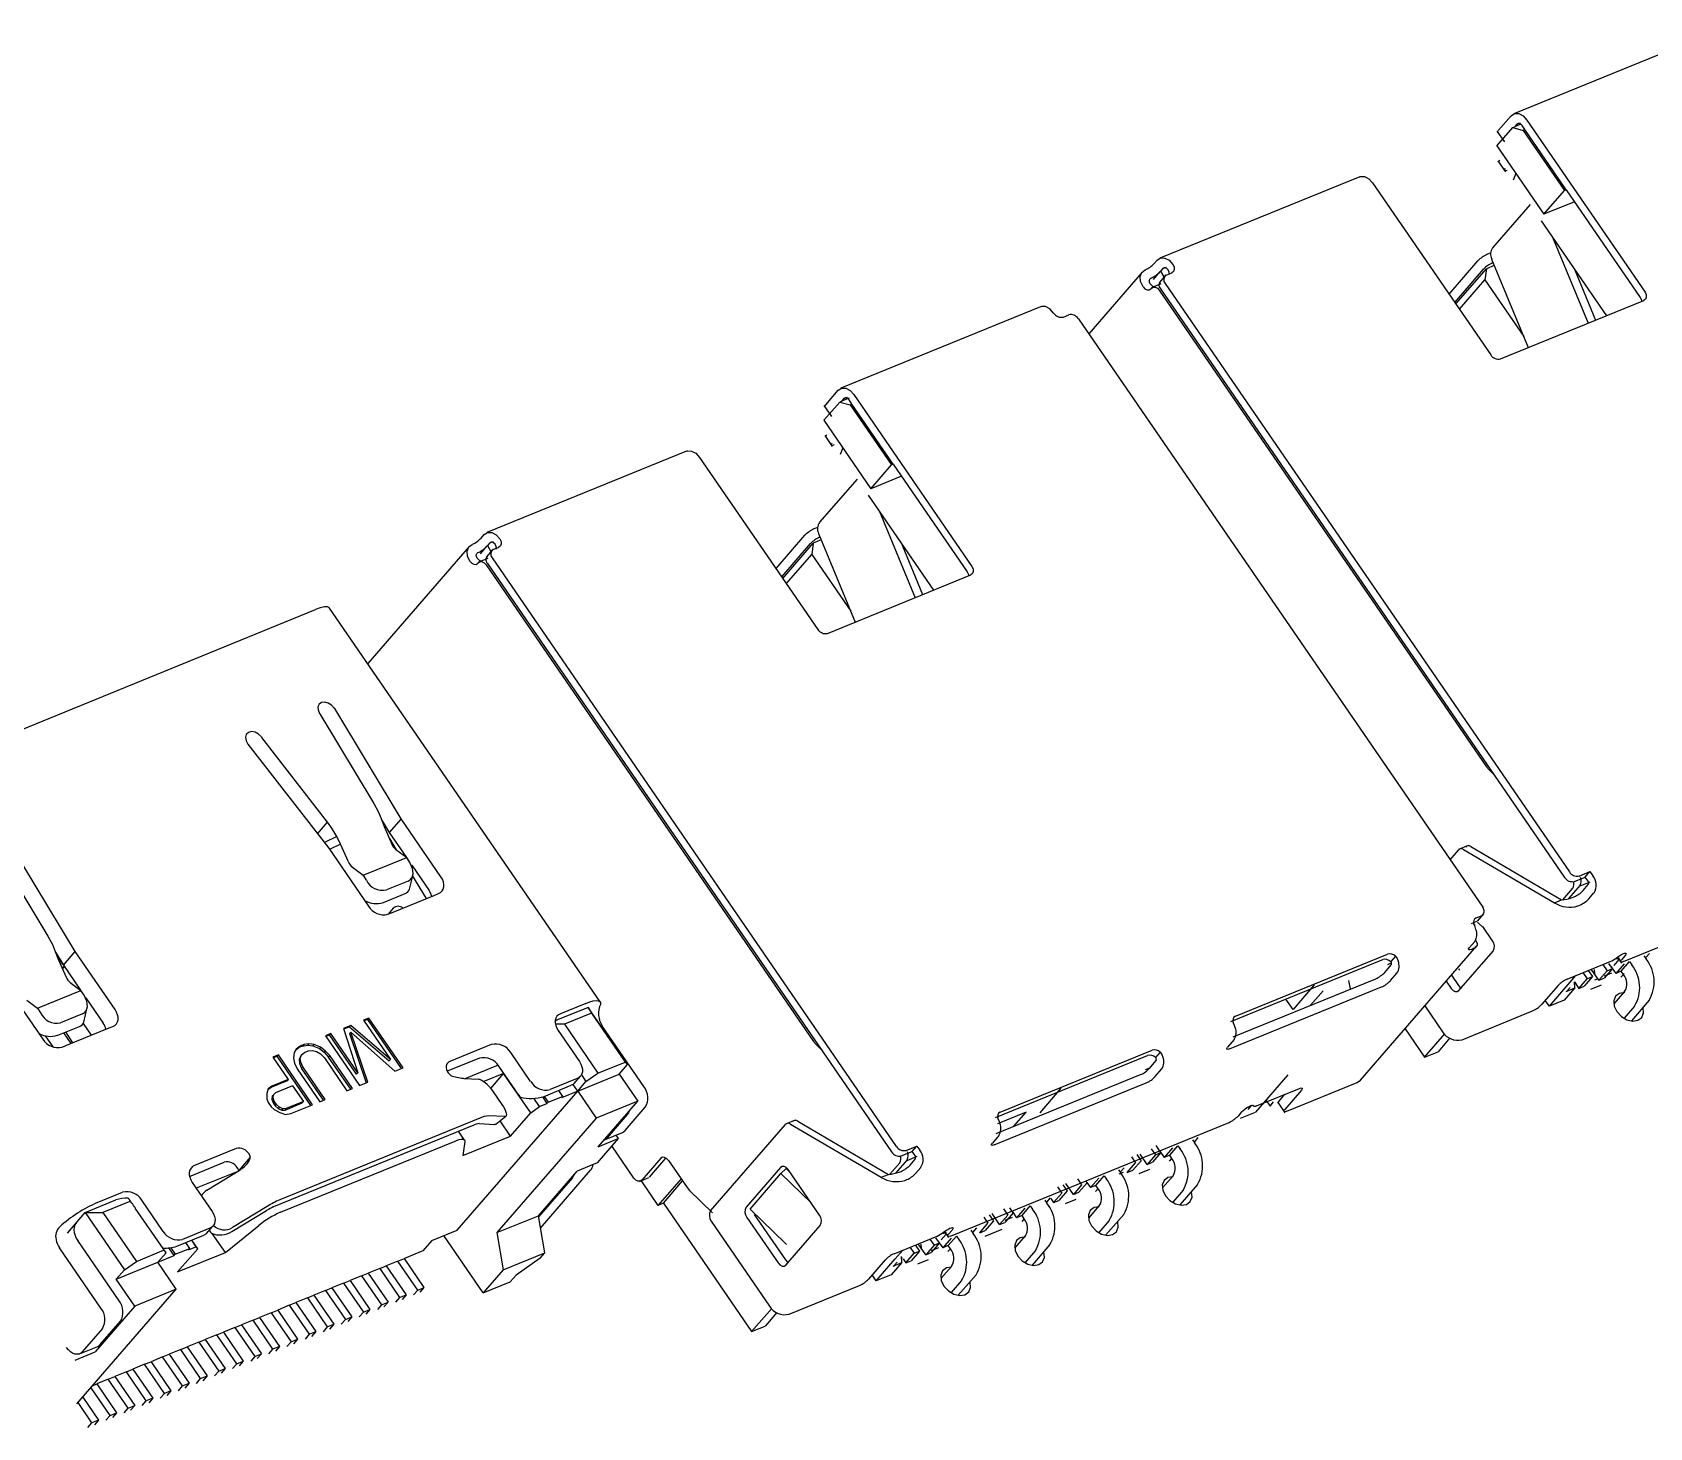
# Model space of a CAD drawing. Header units: millimetres. Extents: x 2 to 1109, y 2 to 430.
# Drawn here: x 249.37 to 280.61, y 93.37 to 120.32 of the extents above; entities that cross this region are included whole.
import ezdxf

# ---------------------------------------------------------------- set-up
doc = ezdxf.new("R2010")
doc.units = ezdxf.units.MM
doc.header["$LTSCALE"] = 0.5
doc.layers.add('几何体', color=7, linetype='Continuous')

msp = doc.modelspace()

# ---------------------------------------------------------------- linework, layer by layer
at = {"layer": '几何体'}
for p, q in [((281.849, 120.318), (277.989, 118.744)), ((277.661, 118.126), (277.967, 118.479)), ((277.662, 118.411), (277.806, 118.201)), ((277.695, 118.427), (277.938, 118.706)), ((277.967, 118.479), (278.002, 118.493)), ((277.967, 118.479), (278.168, 118.424)), ((278.048, 118.546), (278.002, 118.493)), ((278.125, 118.543), (278.002, 118.493)), ((278.048, 118.546), (278.114, 118.573)), ((278.203, 118.439), (278.148, 118.519)), ((278.203, 118.439), (278.168, 118.424)), ((278.168, 118.424), (278.966, 117.264)), ((279.001, 117.278), (278.203, 118.439)), ((278.24, 118.624), (280.522, 115.302)), ((277.661, 118.126), (278.568, 116.805)), ((277.68, 117.833), (277.824, 117.622)), ((275.011, 117.529), (271.152, 115.955)), ((278.026, 117.594), (277.978, 117.464)), ((275.261, 117.409), (277.543, 114.087)), ((278.568, 116.805), (278.966, 117.264)), ((278.966, 117.264), (279.001, 117.278)), ((279.001, 117.278), (280.43, 115.196)), ((278.302, 116.991), (277.578, 116.155)), ((279.16, 117.046), (278.568, 116.805)), ((278.516, 116.68), (279.777, 114.844)), ((278.734, 116.363), (279.422, 114.7)), ((271.043, 115.852), (271.1, 115.918)), ((276.737, 115.261), (277.295, 115.905)), ((277.542, 116.057), (277.468, 116.027)), ((277.559, 115.939), (278.266, 114.228)), ((270.808, 115.686), (269.776, 114.496)), ((271.027, 115.546), (271.153, 115.692)), ((271.261, 115.627), (271.141, 115.488)), ((271.164, 115.705), (271.153, 115.692)), ((271.21, 115.758), (271.164, 115.705)), ((271.164, 115.705), (271.226, 115.593)), ((271.21, 115.758), (271.276, 115.785)), ((271.275, 115.63), (271.38, 115.673)), ((276.847, 115.101), (277.405, 115.745)), ((276.867, 115.072), (277.457, 115.753)), ((277.457, 115.753), (277.427, 115.535)), ((277.61, 115.815), (277.457, 115.753)), ((279.158, 115.745), (279.566, 114.759)), ((270.976, 115.363), (270.987, 115.376)), ((271.172, 115.459), (270.988, 115.384)), ((271.138, 115.335), (277.462, 106.129)), ((271.161, 115.362), (278.969, 103.994)), ((271.252, 115.467), (279.061, 104.1)), ((276.937, 114.97), (277.427, 115.535)), ((277.427, 115.535), (278.179, 114.441)), ((268.848, 115.016), (264.989, 113.442)), ((277.731, 114.01), (280.499, 115.139)), ((269.286, 114.819), (269.391, 114.862)), ((269.578, 114.784), (277.387, 103.417)), ((264.695, 113.125), (264.937, 113.404)), ((264.66, 112.824), (264.966, 113.177)), ((264.661, 113.11), (264.805, 112.899)), ((264.966, 113.177), (265.001, 113.192)), ((264.966, 113.177), (265.168, 113.123)), ((265.146, 113.251), (265.001, 113.192)), ((265.047, 113.244), (265.001, 113.192)), ((265.047, 113.244), (265.114, 113.271)), ((265.203, 113.137), (265.148, 113.217)), ((265.203, 113.137), (265.168, 113.123)), ((265.168, 113.123), (265.965, 111.962)), ((266, 111.976), (265.203, 113.137)), ((265.239, 113.322), (267.521, 110)), ((264.66, 112.824), (265.568, 111.503)), ((264.679, 112.531), (264.823, 112.321)), ((262.01, 112.227), (258.151, 110.654)), ((265.026, 112.292), (264.977, 112.162)), ((262.261, 112.108), (264.543, 108.786)), ((265.568, 111.503), (265.965, 111.962)), ((265.965, 111.962), (266, 111.976)), ((266, 111.976), (267.43, 109.895)), ((265.302, 111.689), (264.577, 110.854)), ((266.159, 111.745), (265.568, 111.503)), ((265.516, 111.378), (266.777, 109.543)), ((265.733, 111.062), (266.421, 109.398)), ((258.042, 110.55), (258.099, 110.616)), ((263.736, 109.96), (264.295, 110.604)), ((264.542, 110.756), (264.468, 110.725)), ((264.559, 110.637), (265.266, 108.927)), ((257.807, 110.385), (255.849, 108.126)), ((258.026, 110.244), (258.152, 110.39)), ((258.261, 110.325), (258.141, 110.187)), ((258.164, 110.403), (258.152, 110.39)), ((258.209, 110.456), (258.164, 110.403)), ((258.164, 110.403), (258.225, 110.291)), ((258.209, 110.456), (258.276, 110.483)), ((258.274, 110.328), (258.379, 110.371)), ((263.846, 109.8), (264.405, 110.444)), ((263.866, 109.771), (264.456, 110.451)), ((264.456, 110.451), (264.426, 110.234)), ((264.61, 110.514), (264.456, 110.451)), ((266.171, 110.412), (266.566, 109.457)), ((257.975, 110.062), (257.987, 110.075)), ((258.171, 110.157), (257.988, 110.082)), ((258.138, 110.034), (264.461, 100.828)), ((258.16, 110.06), (265.969, 98.693)), ((258.252, 110.165), (266.06, 98.798)), ((263.936, 109.669), (264.426, 110.234)), ((264.426, 110.234), (265.178, 109.139)), ((264.73, 108.708), (267.499, 109.837)), ((245.399, 105.318), (254.838, 109.167)), ((260.337, 101.592), (255.113, 109.197)), ((254.923, 107.153), (254.916, 107.164)), ((256.493, 105.129), (255.211, 107.255)), ((254.923, 107.153), (255.965, 105.425)), ((253.534, 106.571), (255.095, 104.558)), ((253.797, 106.708), (253.805, 106.697)), ((255.073, 105.062), (253.805, 106.697)), ((277.512, 106.07), (277.462, 106.129)), ((277.512, 106.07), (277.61, 105.974)), ((254.879, 104.837), (255.073, 105.062)), ((256.106, 105.132), (256.164, 104.979)), ((256.111, 105.12), (256.265, 104.865)), ((256.164, 104.979), (256.316, 104.637)), ((256.493, 105.129), (256.265, 104.865)), ((257.263, 104.008), (256.493, 105.129)), ((250.201, 102.563), (248.919, 104.688)), ((255.25, 104.783), (255.011, 104.666)), ((255.325, 104.637), (255.25, 104.783)), ((256.265, 104.865), (256.596, 104.382)), ((256.268, 104.745), (256.401, 104.529)), ((248.631, 104.587), (249.672, 102.859)), ((255.095, 104.558), (255.865, 103.438)), ((255.325, 104.637), (255.112, 104.533)), ((255.477, 104.294), (255.325, 104.637)), ((255.763, 104.036), (256.602, 104.378)), ((256.395, 104.533), (256.602, 104.378)), ((256.661, 104.286), (256.602, 104.378)), ((276.756, 104.336), (276.918, 104.523)), ((277.105, 104.608), (276.921, 104.533)), ((277.017, 104.533), (278.771, 103.504)), ((277.156, 104.59), (278.91, 103.561)), ((280.104, 102.37), (285.488, 104.565)), ((255.556, 104.19), (255.763, 104.036)), ((255.763, 104.036), (255.822, 103.944)), ((256.657, 103.768), (256.724, 104.051)), ((256.698, 104.234), (257.035, 103.744)), ((279.248, 104.022), (279.458, 104.108)), ((279.367, 104.002), (279.458, 104.108)), ((279.458, 104.108), (279.513, 104.028)), ((256.629, 103.925), (256.21, 103.754)), ((256.716, 104.016), (256.98, 103.585)), ((278.936, 103.564), (279.128, 103.786)), ((279.268, 103.843), (279.044, 103.585)), ((279.157, 103.917), (279.367, 104.002)), ((279.458, 103.904), (279.263, 103.824)), ((279.326, 103.74), (279.426, 103.856)), ((279.422, 103.922), (279.367, 104.002)), ((256.152, 103.511), (256.572, 103.683)), ((256.309, 103.312), (257.148, 103.654)), ((257.148, 103.654), (257.218, 103.682)), ((278.771, 103.504), (278.91, 103.561)), ((279.118, 103.604), (279.153, 103.619)), ((279.228, 103.444), (279.263, 103.458)), ((279.436, 103.58), (279.536, 103.696)), ((256.239, 103.283), (256.309, 103.312)), ((256.342, 103.398), (256.245, 103.285)), ((277.168, 103.106), (277.273, 103.149)), ((277.243, 103.068), (277.205, 103.123)), ((277.259, 103.211), (277.364, 103.254)), ((277.285, 103.133), (277.414, 103.007)), ((277.286, 103.152), (277.406, 103.29)), ((277.576, 102.772), (277.388, 103.046)), ((249.814, 102.566), (249.871, 102.413)), ((249.818, 102.554), (249.972, 102.299)), ((249.959, 102.322), (249.842, 102.491)), ((249.972, 102.299), (250.201, 102.563)), ((250.971, 101.442), (250.201, 102.563)), ((272.61, 101.315), (275.546, 102.513)), ((275.025, 100.079), (277.268, 102.665)), ((275.7, 102.473), (275.609, 102.368)), ((276.928, 101.808), (277.59, 102.573)), ((277.233, 102.757), (277.132, 102.641)), ((277.169, 102.605), (277.204, 102.619)), ((280.136, 102.485), (280.068, 102.406)), ((280.501, 102.483), (280.545, 102.42)), ((280.606, 102.526), (280.531, 102.44)), ((249.871, 102.413), (250.023, 102.071)), ((249.992, 102.271), (249.943, 102.251)), ((249.992, 102.27), (249.954, 102.226)), ((249.972, 102.299), (250.304, 101.816)), ((272.519, 101.21), (275.455, 102.407)), ((275.496, 102.161), (275.62, 102.304)), ((275.601, 102.331), (275.549, 102.309)), ((276.92, 102.226), (276.937, 102.206)), ((279.018, 102.029), (279.85, 102.368)), ((279.427, 102.197), (279.509, 102.079)), ((279.628, 102.008), (279.483, 102.22)), ((279.537, 102.215), (279.543, 102.133)), ((279.788, 102.193), (279.628, 102.008)), ((279.707, 102.311), (279.788, 102.193)), ((279.893, 102.235), (279.733, 102.051)), ((279.788, 102.193), (279.893, 102.235)), ((279.893, 102.235), (279.826, 102.333)), ((279.871, 102.267), (279.957, 102.142)), ((279.924, 102.296), (280.021, 102.409)), ((280.117, 102.327), (279.957, 102.142)), ((280.062, 102.185), (279.957, 102.142)), ((279.975, 102.421), (280.029, 102.443)), ((279.989, 102.455), (280.068, 102.34)), ((280.062, 102.185), (280.222, 102.369)), ((280.106, 102.121), (280.062, 102.185)), ((280.222, 102.369), (280.266, 102.305)), ((248.802, 101.992), (249.572, 100.872)), ((250.103, 101.967), (250.309, 101.812)), ((250.244, 101.861), (250.267, 101.871)), ((272.496, 100.681), (275.432, 101.879)), ((272.568, 100.916), (275.322, 102.039)), ((274.134, 101.92), (273.723, 101.445)), ((274.835, 101.84), (274.803, 102.005)), ((275.605, 102.001), (275.729, 102.144)), ((276.681, 101.988), (276.777, 101.849)), ((276.781, 102.104), (276.916, 101.906)), ((278.844, 101.907), (278.524, 101.538)), ((278.674, 101.505), (279.04, 101.927)), ((279.166, 101.859), (278.961, 101.622)), ((278.998, 101.791), (279.166, 101.859)), ((279.017, 101.803), (279.073, 101.868)), ((279.04, 101.927), (279.188, 102.098)), ((279.158, 101.976), (279.244, 101.851)), ((279.166, 101.859), (279.158, 101.975)), ((279.166, 101.926), (279.175, 101.957)), ((279.244, 101.851), (279.404, 102.036)), ((279.244, 101.851), (279.349, 101.894)), ((279.322, 102.155), (279.404, 102.036)), ((279.509, 102.079), (279.349, 101.894)), ((279.404, 102.036), (279.509, 102.079)), ((279.674, 101.913), (279.467, 101.829)), ((279.551, 102.016), (279.607, 102.039)), ((279.628, 102.008), (279.733, 102.051)), ((279.74, 102.093), (279.879, 102.15)), ((280.117, 102.138), (280.058, 102.07)), ((249.264, 101.624), (249.47, 101.47)), ((249.47, 101.47), (250.309, 101.812)), ((250.369, 101.72), (250.309, 101.812)), ((250.406, 101.668), (250.742, 101.178)), ((260.062, 101.562), (259.712, 101.42)), ((273.723, 101.445), (273.586, 101.645)), ((274.302, 101.801), (274.062, 101.524)), ((278.674, 101.505), (278.595, 101.62)), ((278.961, 101.622), (278.674, 101.505)), ((279.925, 101.554), (280.129, 101.789)), ((280.6, 101.622), (280.258, 101.227)), ((249.47, 101.47), (249.53, 101.378)), ((250.337, 101.359), (249.917, 101.188)), ((250.365, 101.202), (250.432, 101.485)), ((255.871, 101.278), (255.767, 101.235)), ((255.767, 101.235), (256.286, 100.479)), ((255.849, 101.252), (255.776, 101.222)), ((255.871, 101.278), (255.849, 101.252)), ((256.499, 100.304), (255.849, 101.252)), ((256.531, 100.317), (255.871, 101.278)), ((260.11, 101.485), (259.515, 101.242)), ((259.712, 101.42), (259.572, 101.363)), ((260.171, 101.373), (259.647, 101.159)), ((260.11, 101.485), (260.171, 101.373)), ((260.868, 100.38), (260.11, 101.485)), ((260.171, 101.373), (260.82, 100.428)), ((276.27, 101.514), (276.613, 101.015)), ((276.988, 100.86), (278.351, 101.416)), ((280.321, 101.509), (280.12, 101.276)), ((249.616, 100.937), (249.765, 100.721)), ((249.86, 100.945), (250.279, 101.116)), ((250.118, 100.787), (249.976, 100.993)), ((250.156, 100.802), (250.015, 101.009)), ((250.017, 100.745), (250.856, 101.088)), ((250.351, 101.171), (250.506, 100.945)), ((250.856, 101.088), (250.926, 101.116)), ((255.137, 100.979), (255.032, 100.936)), ((255.032, 100.936), (255.692, 99.975)), ((255.114, 100.952), (255.042, 100.923)), ((255.114, 100.952), (255.137, 100.979)), ((255.634, 100.196), (255.114, 100.952)), ((255.657, 100.222), (255.137, 100.979)), ((255.522, 101.135), (255.382, 101.078)), ((255.382, 101.078), (255.657, 100.222)), ((255.499, 101.109), (255.387, 101.063)), ((255.522, 101.135), (255.499, 101.109)), ((255.499, 101.109), (256.263, 100.453)), ((255.522, 101.005), (255.499, 100.978)), ((255.499, 100.978), (255.822, 100.028)), ((256.286, 100.479), (255.522, 101.135)), ((255.85, 100.039), (255.522, 101.005)), ((255.522, 101.005), (256.374, 100.253)), ((259.647, 101.159), (259.475, 101.158)), ((259.527, 101.037), (259.94, 100.437)), ((259.647, 101.159), (260.296, 100.215)), ((261.183, 99.954), (260.385, 101.114)), ((275.888, 101.073), (276.265, 100.523)), ((276.265, 100.523), (276.654, 100.971)), ((249.947, 100.717), (250.017, 100.745)), ((254.428, 100.611), (254.414, 100.501)), ((254.47, 100.68), (254.428, 100.611)), ((254.46, 100.664), (254.52, 100.71)), ((254.543, 100.736), (254.47, 100.68)), ((254.59, 100.738), (254.52, 100.71)), ((254.543, 100.736), (254.52, 100.71)), ((254.613, 100.765), (254.543, 100.736)), ((254.571, 100.565), (254.627, 100.614)), ((254.613, 100.765), (254.59, 100.738)), ((254.59, 100.738), (254.692, 100.754)), ((254.714, 100.78), (254.613, 100.765)), ((254.627, 100.614), (254.697, 100.642)), ((254.714, 100.78), (254.692, 100.754)), ((254.692, 100.754), (254.789, 100.741)), ((254.697, 100.642), (254.781, 100.65)), ((254.812, 100.768), (254.714, 100.78)), ((254.781, 100.65), (254.862, 100.631)), ((254.812, 100.768), (254.789, 100.741)), ((254.789, 100.741), (254.916, 100.688)), ((254.938, 100.714), (254.812, 100.768)), ((254.862, 100.631), (254.939, 100.584)), ((254.938, 100.714), (254.916, 100.688)), ((254.916, 100.688), (255.007, 100.621)), ((255.03, 100.647), (254.938, 100.714)), ((255.03, 100.647), (255.007, 100.621)), ((255.007, 100.621), (255.094, 100.525)), ((255.117, 100.552), (255.03, 100.647)), ((258.236, 100.767), (257.432, 100.439)), ((258.996, 100.052), (258.611, 100.612)), ((264.511, 100.768), (264.461, 100.828)), ((264.511, 100.768), (264.609, 100.672)), ((268.065, 99.462), (271.002, 100.659)), ((271.156, 100.62), (271.064, 100.514)), ((272.583, 100.861), (272.459, 100.717)), ((276.265, 100.523), (276.524, 100.628)), ((276.753, 100.893), (276.524, 100.628)), ((254.124, 100.565), (254.019, 100.522)), ((254.019, 100.522), (254.313, 100.093)), ((254.101, 100.539), (254.028, 100.509)), ((254.124, 100.565), (254.101, 100.539)), ((254.751, 99.592), (254.101, 100.539)), ((254.783, 99.605), (254.124, 100.565)), ((254.414, 100.501), (254.435, 100.405)), ((254.435, 100.405), (254.488, 100.295)), ((254.488, 100.295), (254.923, 99.662)), ((254.549, 100.538), (254.524, 100.476)), ((254.547, 100.502), (254.524, 100.476)), ((254.524, 100.476), (254.531, 100.401)), ((254.554, 100.427), (254.531, 100.401)), ((254.531, 100.401), (254.57, 100.312)), ((254.547, 100.502), (254.571, 100.565)), ((254.554, 100.427), (254.547, 100.502)), ((254.571, 100.565), (254.549, 100.538)), ((254.593, 100.338), (254.554, 100.427)), ((254.593, 100.338), (254.57, 100.312)), ((254.996, 99.691), (254.57, 100.312)), ((255.028, 99.704), (254.593, 100.338)), ((254.939, 100.584), (255.012, 100.509)), ((255.012, 100.509), (255.448, 99.875)), ((255.117, 100.552), (255.094, 100.525)), ((255.52, 99.905), (255.094, 100.525)), ((255.552, 99.918), (255.117, 100.552)), ((256.286, 100.479), (256.263, 100.453)), ((256.374, 100.253), (256.531, 100.317)), ((258.008, 100.503), (257.386, 100.25)), ((258.368, 100.368), (257.728, 100.107)), ((258.768, 99.788), (258.383, 100.349)), ((260.296, 100.215), (260.82, 100.428)), ((260.709, 100.196), (260.868, 100.38)), ((260.82, 100.428), (260.868, 100.38)), ((267.974, 99.357), (270.911, 100.554)), ((270.872, 100.283), (270.961, 100.319)), ((270.951, 100.307), (271.075, 100.45)), ((271.061, 100.147), (271.185, 100.29)), ((254.291, 100.067), (253.976, 99.939)), ((254.313, 100.093), (253.999, 99.965)), ((254.398, 99.971), (254.066, 99.835)), ((254.313, 100.093), (254.291, 100.067)), ((254.398, 99.971), (254.608, 99.664)), ((255.657, 100.222), (255.634, 100.196)), ((255.692, 99.975), (255.85, 100.039)), ((257.714, 100.108), (257.997, 100.096)), ((258.475, 100.207), (258.09, 100.05)), ((258.224, 99.918), (258.475, 100.207)), ((258.475, 100.207), (258.476, 100.212)), ((258.997, 99.446), (258.475, 100.207)), ((259.256, 99.765), (259.781, 99.979)), ((259.895, 100.111), (259.371, 99.897)), ((259.905, 99.868), (259.816, 99.997)), ((259.834, 100.013), (259.957, 100.155)), ((259.905, 99.868), (260.709, 100.196)), ((259.905, 99.868), (260.064, 100.052)), ((259.976, 100.182), (260.064, 100.052)), ((260.064, 100.052), (260.296, 100.215)), ((260.709, 100.196), (261.066, 99.675)), ((267.951, 98.828), (270.888, 100.025)), ((267.987, 99.047), (270.778, 100.185)), ((273.621, 100.18), (272.999, 99.463)), ((273.6, 99.479), (274.964, 100.035)), ((274.964, 100.035), (275.024, 100.08)), ((253.926, 99.909), (253.898, 99.819)), ((253.898, 99.819), (253.901, 99.716)), ((253.901, 99.716), (253.926, 99.647)), ((253.922, 99.897), (253.976, 99.939)), ((253.999, 99.965), (253.926, 99.909)), ((253.999, 99.965), (253.976, 99.939)), ((254.004, 99.767), (253.997, 99.712)), ((253.997, 99.712), (254.02, 99.738)), ((253.997, 99.712), (254.022, 99.643)), ((254.004, 99.767), (254.027, 99.793)), ((254.02, 99.738), (254.027, 99.793)), ((254.045, 99.67), (254.02, 99.738)), ((254.022, 99.643), (254.045, 99.67)), ((254.027, 99.793), (254.066, 99.835)), ((254.087, 99.608), (254.045, 99.67)), ((254.608, 99.664), (254.276, 99.529)), ((254.585, 99.638), (254.608, 99.664)), ((254.923, 99.662), (255.028, 99.704)), ((255.448, 99.875), (255.552, 99.918)), ((257.574, 97.179), (259.905, 99.868)), ((258.275, 99.85), (258.44, 99.61)), ((259.17, 99.568), (259.059, 99.73)), ((259.222, 99.754), (259.31, 99.625)), ((259.255, 99.765), (259.333, 99.652)), ((259.333, 99.652), (259.613, 99.766)), ((259.535, 99.879), (259.613, 99.766)), ((259.905, 99.868), (259.59, 99.739)), ((259.613, 99.766), (259.59, 99.739)), ((259.905, 99.868), (260.262, 99.347)), ((261.066, 99.675), (260.262, 99.347)), ((260.301, 98.792), (261.066, 99.675)), ((269.24, 99.924), (268.829, 99.45)), ((273.015, 99.581), (273.848, 99.92)), ((273.199, 99.694), (273.279, 99.577)), ((273.42, 99.66), (273.565, 99.45)), ((273.454, 99.675), (273.567, 99.806)), ((273.884, 99.884), (273.564, 99.515)), ((253.926, 99.647), (253.982, 99.566)), ((253.982, 99.566), (254.042, 99.512)), ((254.022, 99.643), (254.064, 99.582)), ((254.042, 99.512), (254.15, 99.451)), ((254.064, 99.582), (254.087, 99.608)), ((254.064, 99.582), (254.124, 99.528)), ((254.147, 99.554), (254.087, 99.608)), ((254.124, 99.528), (254.147, 99.554)), ((254.124, 99.528), (254.187, 99.501)), ((254.21, 99.528), (254.147, 99.554)), ((254.15, 99.451), (254.262, 99.418)), ((254.187, 99.501), (254.21, 99.528)), ((254.187, 99.501), (254.253, 99.502)), ((254.276, 99.529), (254.21, 99.528)), ((254.253, 99.502), (254.585, 99.638)), ((254.253, 99.502), (254.276, 99.529)), ((254.262, 99.418), (254.364, 99.434)), ((254.364, 99.434), (254.783, 99.605)), ((258.492, 99.375), (258.19, 99.388)), ((258.321, 99.226), (258.515, 99.381)), ((260.262, 99.347), (258.343, 97.133)), ((258.609, 98.998), (258.997, 99.446)), ((258.997, 99.446), (259.17, 99.568)), ((259.17, 99.568), (259.31, 99.625)), ((259.31, 99.625), (259.333, 99.652)), ((260.861, 99.413), (260.473, 98.965)), ((260.822, 99.107), (261.211, 99.555)), ((268.569, 99.463), (268.011, 99.235)), ((268.33, 99.187), (268.569, 99.463)), ((272.729, 99.464), (272.66, 99.385)), ((272.709, 99.345), (272.999, 99.463)), ((272.855, 99.514), (272.924, 99.593)), ((273.279, 99.577), (273.348, 99.658)), ((254.038, 97.637), (257.903, 99.213)), ((258.017, 99.345), (254.152, 97.769)), ((257.719, 98.921), (257.603, 99.091)), ((258.004, 99.239), (258.306, 99.225)), ((258.609, 98.998), (258.406, 99.294)), ((260.421, 98.927), (260.771, 99.07)), ((262.471, 97.553), (263.917, 99.222)), ((264.104, 99.306), (263.921, 99.231)), ((264.016, 99.231), (265.77, 98.202)), ((264.156, 99.288), (265.91, 98.259)), ((267.104, 97.068), (272.487, 99.263)), ((253.307, 98.757), (252.503, 98.429)), ((254.163, 97.526), (257.536, 98.902)), ((257.686, 98.622), (258.609, 98.998)), ((257.724, 98.893), (257.686, 98.622)), ((260.685, 98.949), (260.278, 98.48)), ((260.301, 98.792), (260.685, 98.949)), ((260.992, 98.188), (260.565, 98.81)), ((260.639, 99.016), (260.685, 98.949)), ((266.248, 98.721), (266.457, 98.806)), ((266.366, 98.701), (266.457, 98.806)), ((266.457, 98.806), (266.512, 98.726)), ((268.039, 99.007), (267.915, 98.864)), ((270.985, 98.755), (271.067, 98.636)), ((271.171, 98.679), (271.077, 98.816)), ((271.395, 98.77), (271.235, 98.585)), ((271.34, 98.628), (271.5, 98.813)), ((271.5, 98.813), (271.544, 98.749)), ((271.78, 98.927), (271.823, 98.864)), ((271.885, 98.969), (271.81, 98.883)), ((252.407, 98.219), (253.079, 98.493)), ((253.366, 98.334), (253.588, 98.59)), ((260.278, 98.48), (259.894, 98.323)), ((261.508, 98.569), (261.143, 98.147)), ((261.604, 98.575), (261.283, 98.204)), ((261.659, 98.528), (262.017, 98.007)), ((265.935, 98.263), (266.127, 98.484)), ((266.267, 98.541), (266.044, 98.283)), ((266.156, 98.615), (266.366, 98.701)), ((266.458, 98.602), (266.262, 98.522)), ((266.325, 98.439), (266.426, 98.554)), ((266.421, 98.621), (266.366, 98.701)), ((270.522, 98.295), (270.682, 98.479)), ((270.6, 98.598), (270.682, 98.479)), ((270.787, 98.522), (270.627, 98.337)), ((270.705, 98.641), (270.787, 98.522)), ((270.907, 98.451), (270.77, 98.65)), ((271.067, 98.636), (270.907, 98.451)), ((270.907, 98.451), (271.011, 98.494)), ((271.171, 98.679), (271.011, 98.494)), ((271.067, 98.636), (271.171, 98.679)), ((271.15, 98.71), (271.235, 98.585)), ((271.34, 98.628), (271.235, 98.585)), ((271.337, 98.513), (271.383, 98.566)), ((271.384, 98.564), (271.34, 98.628)), ((252.459, 98.103), (252.843, 97.543)), ((253.338, 98.317), (252.536, 97.99)), ((252.743, 97.953), (253.369, 98.336)), ((259.147, 97.461), (259.894, 98.323)), ((259.805, 98.195), (259.151, 97.44)), ((259.188, 97.222), (260.155, 98.338)), ((261.098, 98.122), (261.281, 98.196)), ((261.129, 98.135), (261.455, 97.66)), ((261.902, 98.175), (261.455, 97.66)), ((261.56, 97.703), (261.932, 98.131)), ((263.82, 98.392), (263.157, 97.627)), ((263.235, 97.587), (263.829, 98.273)), ((263.829, 98.273), (263.934, 98.37)), ((263.829, 98.273), (264.414, 97.706)), ((263.934, 98.37), (264.004, 98.302)), ((264.576, 97.47), (263.971, 98.351)), ((265.77, 98.202), (265.91, 98.259)), ((266.117, 98.303), (266.152, 98.317)), ((266.227, 98.142), (266.262, 98.157)), ((266.435, 98.279), (266.536, 98.394)), ((269.559, 98.173), (269.64, 98.054)), ((269.745, 98.097), (269.585, 97.913)), ((269.723, 98.128), (269.809, 98.004)), ((269.969, 98.188), (269.809, 98.004)), ((269.914, 98.047), (270.074, 98.231)), ((270.074, 98.231), (270.118, 98.167)), ((270.353, 98.345), (270.397, 98.282)), ((270.363, 98.269), (270.445, 98.302)), ((270.458, 98.388), (270.383, 98.301)), ((270.522, 98.295), (270.627, 98.337)), ((270.952, 98.356), (270.746, 98.272)), ((271.203, 97.997), (271.407, 98.232)), ((250.623, 97.713), (250.973, 97.856)), ((250.973, 97.856), (251.112, 97.913)), ((262.017, 98.007), (262.066, 97.948)), ((262.066, 97.948), (262.51, 97.513)), ((269.032, 97.806), (268.958, 97.72)), ((269.043, 97.79), (269.096, 97.713)), ((269.096, 97.713), (269.256, 97.897)), ((269.174, 98.016), (269.256, 97.897)), ((269.361, 97.94), (269.201, 97.756)), ((269.279, 98.059), (269.361, 97.94)), ((269.48, 97.87), (269.335, 98.082)), ((269.64, 98.054), (269.48, 97.87)), ((269.48, 97.87), (269.585, 97.913)), ((269.914, 98.047), (269.809, 98.004)), ((269.956, 97.984), (269.91, 97.931)), ((269.958, 97.982), (269.914, 98.047)), ((271.6, 97.952), (271.398, 97.72)), ((271.879, 98.066), (271.536, 97.67)), ((250.049, 97.126), (250.391, 97.522)), ((250.391, 97.522), (250.986, 97.764)), ((250.391, 97.522), (250.733, 97.524)), ((250.391, 97.522), (251.15, 96.417)), ((251.257, 97.738), (250.733, 97.524)), ((250.733, 97.524), (251.381, 96.579)), ((251.954, 96.745), (251.36, 97.609)), ((251.9, 97.158), (251.487, 97.758)), ((253.227, 97.154), (253.894, 97.563)), ((253.906, 97.641), (253.238, 97.233)), ((261.56, 97.703), (261.455, 97.66)), ((261.56, 97.703), (263.265, 95.221)), ((263.235, 97.587), (263.919, 96.924)), ((263.311, 97.485), (263.916, 96.605)), ((267.853, 97.477), (267.934, 97.359)), ((268.054, 97.288), (267.909, 97.5)), ((268.214, 97.473), (268.054, 97.288)), ((268.132, 97.591), (268.214, 97.473)), ((268.319, 97.515), (268.159, 97.331)), ((268.319, 97.515), (268.252, 97.613)), ((268.297, 97.547), (268.383, 97.422)), ((268.543, 97.607), (268.383, 97.422)), ((268.488, 97.465), (268.647, 97.649)), ((268.647, 97.649), (268.691, 97.585)), ((268.927, 97.763), (268.97, 97.7)), ((269.096, 97.713), (269.201, 97.756)), ((269.526, 97.774), (269.319, 97.69)), ((269.777, 97.415), (269.981, 97.651)), ((270.452, 97.484), (270.11, 97.089)), ((252.799, 97.217), (252.274, 97.003)), ((252.738, 97.119), (252.86, 97.261)), ((252.789, 97.179), (252.8, 97.163)), ((253.099, 96.752), (253.747, 97.272)), ((257.085, 96.98), (257.574, 97.179)), ((258.343, 97.133), (259.147, 97.461)), ((259.271, 96.744), (259.147, 97.461)), ((262.485, 97.354), (263.612, 95.713)), ((263.171, 97.428), (263.776, 96.548)), ((263.927, 96.507), (264.59, 97.271)), ((267.136, 97.183), (267.067, 97.104)), ((267.501, 97.182), (267.544, 97.119)), ((267.606, 97.225), (267.531, 97.138)), ((267.67, 97.131), (267.829, 97.316)), ((267.67, 97.131), (267.774, 97.174)), ((267.748, 97.435), (267.829, 97.316)), ((268.1, 97.193), (267.771, 97.059)), ((267.934, 97.359), (267.774, 97.174)), ((268.054, 97.288), (268.159, 97.331)), ((268.165, 97.373), (268.305, 97.43)), ((268.488, 97.465), (268.383, 97.422)), ((268.53, 97.403), (268.484, 97.35)), ((268.532, 97.401), (268.488, 97.465)), ((270.173, 97.37), (269.972, 97.138)), ((251.045, 95.819), (250.248, 96.98)), ((252.16, 96.871), (252.684, 97.085)), ((252.411, 96.829), (252.334, 96.942)), ((252.389, 96.803), (252.528, 96.86)), ((252.442, 96.986), (252.528, 96.86)), ((252.565, 96.823), (252.45, 96.99)), ((252.528, 96.86), (252.565, 96.823)), ((253.099, 96.752), (252.847, 97.119)), ((257.085, 96.98), (256.913, 96.782)), ((258.079, 95.968), (257.318, 97.075)), ((258.343, 97.133), (258.467, 96.416)), ((263.919, 96.924), (263.937, 96.904)), ((266.017, 96.727), (266.849, 97.066)), ((266.321, 96.853), (266.403, 96.734)), ((266.427, 96.896), (266.508, 96.777)), ((266.628, 96.706), (266.482, 96.918)), ((266.536, 96.913), (266.542, 96.831)), ((266.788, 96.891), (266.628, 96.706)), ((266.706, 97.01), (266.788, 96.891)), ((266.893, 96.934), (266.733, 96.749)), ((266.739, 96.791), (266.879, 96.848)), ((266.788, 96.891), (266.893, 96.934)), ((266.893, 96.934), (266.826, 97.031)), ((266.871, 96.965), (266.956, 96.84)), ((266.923, 96.994), (267.021, 97.107)), ((267.116, 97.025), (266.956, 96.84)), ((267.061, 96.883), (266.956, 96.84)), ((266.974, 97.119), (267.029, 97.141)), ((266.989, 97.154), (267.068, 97.039)), ((267.061, 96.883), (267.221, 97.068)), ((267.105, 96.819), (267.061, 96.883)), ((267.221, 97.068), (267.265, 97.004)), ((268.351, 96.834), (268.555, 97.069)), ((269.026, 96.902), (268.683, 96.507)), ((250.695, 95.677), (249.898, 96.838)), ((250.99, 96.232), (251.794, 96.56)), ((251.15, 96.417), (251.381, 96.579)), ((251.381, 96.579), (251.906, 96.793)), ((251.794, 96.56), (251.954, 96.745)), ((251.794, 96.56), (252.109, 96.689)), ((252.152, 96.04), (251.794, 96.56)), ((252.109, 96.689), (252.006, 96.839)), ((252.044, 96.843), (252.132, 96.715)), ((252.109, 96.689), (252.132, 96.715)), ((252.132, 96.715), (252.411, 96.829)), ((252.565, 96.823), (252.176, 96.375)), ((252.176, 96.375), (253.099, 96.752)), ((252.411, 96.829), (252.389, 96.803)), ((256.431, 96.585), (256.207, 96.494)), ((256.431, 96.585), (256.557, 96.637)), ((256.816, 96.025), (256.431, 96.585)), ((256.913, 96.782), (256.557, 96.637)), ((256.942, 96.076), (256.557, 96.637)), ((258.467, 96.416), (259.271, 96.744)), ((259.18, 96.638), (258.717, 96.313)), ((259.18, 96.638), (259.271, 96.744)), ((265.844, 96.605), (265.524, 96.236)), ((265.673, 96.203), (266.039, 96.625)), ((266.166, 96.557), (265.96, 96.32)), ((265.998, 96.489), (266.166, 96.557)), ((266.016, 96.501), (266.073, 96.566)), ((266.039, 96.625), (266.188, 96.797)), ((266.166, 96.557), (266.158, 96.673)), ((266.166, 96.624), (266.174, 96.656)), ((266.19, 96.627), (266.243, 96.55)), ((266.243, 96.55), (266.403, 96.734)), ((266.243, 96.55), (266.348, 96.592)), ((266.508, 96.777), (266.348, 96.592)), ((266.403, 96.734), (266.508, 96.777)), ((266.673, 96.611), (266.467, 96.527)), ((266.628, 96.706), (266.733, 96.749)), ((267.104, 96.821), (267.058, 96.768)), ((268.747, 96.789), (268.546, 96.556)), ((251.15, 96.417), (250.99, 96.232)), ((251.348, 95.712), (250.99, 96.232)), ((255.732, 96.3), (255.508, 96.209)), ((255.732, 96.3), (255.858, 96.352)), ((255.732, 96.3), (256.117, 95.74)), ((256.081, 96.443), (255.858, 96.352)), ((255.858, 96.352), (256.243, 95.791)), ((256.081, 96.443), (256.207, 96.494)), ((256.081, 96.443), (256.466, 95.882)), ((256.207, 96.494), (256.592, 95.934)), ((258.467, 96.416), (258.079, 95.968)), ((258.717, 96.313), (258.603, 96.182)), ((265.673, 96.203), (265.595, 96.318)), ((265.96, 96.32), (265.673, 96.203)), ((266.925, 96.252), (267.129, 96.487)), ((267.6, 96.321), (267.257, 95.925)), ((250.233, 93.826), (252.152, 96.04)), ((252.152, 96.04), (251.348, 95.712)), ((254.683, 95.873), (254.809, 95.924)), ((255.033, 96.015), (254.809, 95.924)), ((254.809, 95.924), (255.194, 95.364)), ((255.033, 96.015), (255.158, 96.066)), ((255.033, 96.015), (255.418, 95.455)), ((255.382, 96.158), (255.158, 96.066)), ((255.158, 96.066), (255.543, 95.506)), ((255.382, 96.158), (255.508, 96.209)), ((255.382, 96.158), (255.767, 95.597)), ((255.508, 96.209), (255.893, 95.649)), ((256.466, 95.882), (256.592, 95.934)), ((256.592, 95.934), (256.512, 95.842)), ((256.736, 95.933), (256.816, 96.025)), ((256.816, 96.025), (256.942, 96.076)), ((256.862, 95.984), (256.942, 96.076)), ((258.079, 95.968), (258.603, 96.182)), ((263.987, 95.558), (265.35, 96.114)), ((267.321, 96.207), (267.12, 95.975)), ((251.348, 95.712), (250.582, 94.829)), ((253.984, 95.587), (254.11, 95.639)), ((254.333, 95.73), (254.11, 95.639)), ((254.11, 95.639), (254.495, 95.078)), ((254.333, 95.73), (254.459, 95.781)), ((254.333, 95.73), (254.718, 95.17)), ((254.683, 95.873), (254.459, 95.781)), ((254.459, 95.781), (254.844, 95.221)), ((254.683, 95.873), (255.068, 95.312)), ((255.767, 95.597), (255.687, 95.505)), ((255.767, 95.597), (255.893, 95.649)), ((255.893, 95.649), (255.813, 95.556)), ((256.117, 95.74), (256.037, 95.648)), ((256.117, 95.74), (256.243, 95.791)), ((256.243, 95.791), (256.163, 95.699)), ((256.466, 95.882), (256.386, 95.79)), ((263.265, 95.221), (263.653, 95.669)), ((250.684, 94.973), (251.073, 95.421)), ((253.285, 95.302), (253.061, 95.211)), ((253.285, 95.302), (253.411, 95.354)), ((253.285, 95.302), (253.67, 94.742)), ((253.634, 95.445), (253.411, 95.354)), ((253.411, 95.354), (253.795, 94.793)), ((253.634, 95.445), (253.76, 95.496)), ((254.019, 94.885), (253.634, 95.445)), ((253.984, 95.587), (253.76, 95.496)), ((253.76, 95.496), (254.145, 94.936)), ((253.984, 95.587), (254.369, 95.027)), ((255.068, 95.312), (254.988, 95.22)), ((255.068, 95.312), (255.194, 95.364)), ((255.194, 95.364), (255.114, 95.271)), ((255.418, 95.455), (255.338, 95.363)), ((255.418, 95.455), (255.543, 95.506)), ((255.543, 95.506), (255.463, 95.414)), ((263.265, 95.221), (263.524, 95.327)), ((263.753, 95.591), (263.524, 95.327)), ((250.723, 95.279), (250.335, 94.83)), ((252.586, 95.017), (252.362, 94.926)), ((252.586, 95.017), (252.711, 95.069)), ((252.586, 95.017), (252.97, 94.457)), ((252.935, 95.16), (252.711, 95.069)), ((252.711, 95.069), (253.096, 94.508)), ((252.935, 95.16), (253.061, 95.211)), ((253.32, 94.599), (252.935, 95.16)), ((253.061, 95.211), (253.446, 94.651)), ((254.369, 95.027), (254.289, 94.935)), ((254.369, 95.027), (254.495, 95.078)), ((254.495, 95.078), (254.415, 94.986)), ((254.718, 95.17), (254.638, 95.077)), ((254.718, 95.17), (254.844, 95.221)), ((254.844, 95.221), (254.764, 95.129)), ((250.198, 94.672), (250.582, 94.829)), ((250.283, 94.793), (250.633, 94.935)), ((251.886, 94.732), (251.663, 94.641)), ((251.886, 94.732), (252.012, 94.783)), ((252.271, 94.172), (251.886, 94.732)), ((252.236, 94.875), (252.012, 94.783)), ((252.012, 94.783), (252.397, 94.223)), ((252.236, 94.875), (252.362, 94.926)), ((252.621, 94.314), (252.236, 94.875)), ((252.362, 94.926), (252.747, 94.366)), ((253.67, 94.742), (253.59, 94.65)), ((253.67, 94.742), (253.795, 94.793)), ((253.795, 94.793), (253.716, 94.701)), ((253.939, 94.792), (254.019, 94.885)), ((254.145, 94.936), (254.019, 94.885)), ((254.145, 94.936), (254.065, 94.844)), ((250.838, 94.304), (250.964, 94.356)), ((251.187, 94.447), (250.964, 94.356)), ((250.964, 94.356), (251.348, 93.795)), ((251.187, 94.447), (251.313, 94.498)), ((251.572, 93.887), (251.187, 94.447)), ((251.537, 94.59), (251.313, 94.498)), ((251.313, 94.498), (251.698, 93.938)), ((251.537, 94.59), (251.663, 94.641)), ((251.922, 94.029), (251.537, 94.59)), ((251.663, 94.641), (252.048, 94.081)), ((252.621, 94.314), (252.747, 94.366)), ((252.747, 94.366), (252.667, 94.273)), ((252.97, 94.457), (252.891, 94.365)), ((252.97, 94.457), (253.096, 94.508)), ((253.096, 94.508), (253.016, 94.416)), ((253.24, 94.507), (253.32, 94.599)), ((253.32, 94.599), (253.446, 94.651)), ((253.446, 94.651), (253.366, 94.558)), ((250.873, 93.602), (250.504, 94.139)), ((250.543, 94.184), (250.614, 94.213)), ((250.838, 94.304), (250.614, 94.213)), ((250.614, 94.213), (250.999, 93.653)), ((251.223, 93.744), (250.838, 94.304)), ((252.048, 94.081), (251.922, 94.029)), ((252.048, 94.081), (251.968, 93.988)), ((252.191, 94.079), (252.271, 94.172)), ((252.271, 94.172), (252.397, 94.223)), ((252.397, 94.223), (252.317, 94.131)), ((252.541, 94.222), (252.621, 94.314)), ((250.523, 93.459), (250.254, 93.851)), ((250.344, 93.955), (250.649, 93.51)), ((251.143, 93.652), (251.223, 93.744)), ((251.223, 93.744), (251.348, 93.795)), ((251.348, 93.795), (251.268, 93.703)), ((251.492, 93.794), (251.572, 93.887)), ((251.698, 93.938), (251.572, 93.887)), ((251.698, 93.938), (251.618, 93.846)), ((251.842, 93.937), (251.922, 94.029)), ((250.443, 93.367), (250.523, 93.459)), ((250.649, 93.51), (250.523, 93.459)), ((250.649, 93.51), (250.569, 93.418)), ((250.793, 93.509), (250.873, 93.602)), ((250.873, 93.602), (250.999, 93.653)), ((250.999, 93.653), (250.919, 93.561))]:
    msp.add_line(p, q, dxfattribs=at)
at = {"layer": '几何体', "flags": 128}
for points in [[(277.938, 118.706), (278.003, 118.748), (278.083, 118.748), (278.166, 118.704), (278.24, 118.624)], [(277.68, 118.387), (277.678, 118.401), (277.695, 118.427)], [(278.148, 118.519), (278.124, 118.544), (278.096, 118.558), (278.069, 118.559), (278.048, 118.546)], [(277.714, 117.848), (277.696, 117.822), (277.698, 117.808)], [(275.012, 117.526), (275.024, 117.534), (275.105, 117.533), (275.188, 117.489), (275.261, 117.41)], [(277.86, 117.652), (277.827, 117.642), (277.808, 117.646), (277.806, 117.662), (277.824, 117.688)], [(271.1, 115.918), (271.165, 115.96), (271.245, 115.959), (271.328, 115.916), (271.402, 115.836)], [(270.825, 115.404), (270.777, 115.503), (270.769, 115.599), (270.802, 115.679), (270.869, 115.73)], [(271.311, 115.73), (271.287, 115.756), (271.259, 115.77), (271.231, 115.771), (271.21, 115.758)], [(271.336, 115.638), (271.332, 115.685), (271.311, 115.73)], [(271.402, 115.836), (271.424, 115.788), (271.427, 115.739), (271.412, 115.698), (271.38, 115.673)], [(270.825, 115.404), (270.86, 115.366), (270.903, 115.345), (270.943, 115.343), (270.976, 115.363)], [(270.964, 115.461), (270.95, 115.493), (270.948, 115.526), (270.958, 115.553), (270.979, 115.57)], [(270.964, 115.461), (271.001, 115.423), (271.039, 115.404)], [(270.987, 115.376), (271.019, 115.396), (271.06, 115.395), (271.102, 115.374), (271.138, 115.335)], [(280.522, 115.302), (280.544, 115.254), (280.547, 115.205), (280.532, 115.164), (280.499, 115.139)], [(269.098, 114.896), (269.025, 114.976), (268.942, 115.02), (268.862, 115.021), (268.85, 115.013)], [(280.43, 115.196), (280.453, 115.149), (280.454, 115.121)], [(264.937, 113.404), (265.002, 113.447), (265.082, 113.446), (265.166, 113.402), (265.239, 113.322)], [(264.679, 113.085), (264.678, 113.099), (264.695, 113.125)], [(265.148, 113.217), (265.124, 113.242), (265.096, 113.256), (265.069, 113.258), (265.047, 113.244)], [(264.713, 112.546), (264.696, 112.52), (264.697, 112.506)], [(262.012, 112.224), (262.024, 112.232), (262.104, 112.231), (262.187, 112.188), (262.261, 112.108)], [(264.859, 112.35), (264.826, 112.34), (264.807, 112.344), (264.806, 112.36), (264.823, 112.386)], [(258.099, 110.616), (258.164, 110.658), (258.245, 110.657), (258.328, 110.614), (258.401, 110.534)], [(257.824, 110.103), (257.777, 110.201), (257.769, 110.297), (257.801, 110.377), (257.869, 110.428)], [(258.31, 110.429), (258.286, 110.454), (258.258, 110.468), (258.231, 110.469), (258.209, 110.456)], [(258.336, 110.337), (258.331, 110.384), (258.31, 110.429)], [(258.401, 110.534), (258.424, 110.486), (258.427, 110.437), (258.412, 110.397), (258.379, 110.371)], [(257.824, 110.103), (257.86, 110.064), (257.902, 110.043), (257.943, 110.042), (257.975, 110.062)], [(257.964, 110.16), (257.949, 110.191), (257.947, 110.224), (257.957, 110.251), (257.979, 110.268)], [(257.964, 110.16), (258, 110.121), (258.038, 110.102)], [(257.987, 110.075), (258.018, 110.094), (258.059, 110.093), (258.101, 110.072), (258.138, 110.034)], [(267.521, 110), (267.543, 109.952), (267.547, 109.904), (267.531, 109.863), (267.499, 109.837)], [(267.43, 109.895), (267.452, 109.847), (267.454, 109.819)], [(255.113, 109.197), (255.108, 109.203), (255.071, 109.22), (255.012, 109.219), (254.933, 109.202), (254.838, 109.167)], [(255.203, 107.267), (255.152, 107.323), (255.088, 107.362), (255.02, 107.379), (254.958, 107.372), (254.912, 107.341), (254.888, 107.291), (254.89, 107.229), (254.916, 107.164)], [(253.797, 106.708), (253.741, 106.762), (253.674, 106.798), (253.605, 106.81), (253.545, 106.795), (253.504, 106.757), (253.487, 106.701), (253.498, 106.636), (253.534, 106.571)], [(255.965, 105.425), (256.05, 105.266), (256.106, 105.132)], [(255.25, 104.783), (255.157, 104.944), (255.073, 105.062)], [(256.629, 103.925), (256.668, 103.948), (256.697, 103.98), (256.717, 104.02), (256.726, 104.071), (256.715, 104.169), (256.661, 104.286)], [(257.218, 103.682), (257.256, 103.703), (257.286, 103.733), (257.307, 103.77), (257.318, 103.813), (257.319, 103.86), (257.31, 103.909), (257.291, 103.959), (257.263, 104.008)], [(249.672, 102.859), (249.757, 102.7), (249.814, 102.566)], [(277.247, 102.782), (277.253, 102.777), (277.28, 102.717), (277.277, 102.686), (277.263, 102.659), (277.238, 102.637), (277.204, 102.619)], [(277.257, 102.991), (277.238, 103.042), (277.215, 103.09)], [(275.7, 102.472), (275.732, 102.428), (275.754, 102.378)], [(277.169, 102.605), (277.135, 102.595), (277.117, 102.599), (277.115, 102.615), (277.132, 102.641)], [(279.975, 102.445), (280.014, 102.473), (280.055, 102.499), (280.093, 102.518), (280.125, 102.53), (280.147, 102.532), (280.156, 102.524), (280.153, 102.508), (280.136, 102.485)], [(280.104, 102.37), (280.071, 102.36), (280.052, 102.364), (280.05, 102.38), (280.068, 102.406)], [(276.777, 101.849), (276.813, 101.811), (276.855, 101.79), (276.895, 101.788), (276.928, 101.808)], [(276.916, 101.906), (276.953, 101.868), (276.978, 101.856)], [(250.337, 101.359), (250.376, 101.382), (250.405, 101.413), (250.424, 101.454), (250.433, 101.504), (250.422, 101.603), (250.369, 101.72)], [(260.062, 101.562), (260.138, 101.59), (260.204, 101.609), (260.259, 101.616), (260.301, 101.613), (260.33, 101.6), (260.344, 101.576), (260.343, 101.543), (260.328, 101.5)], [(280.129, 101.771), (280.129, 101.771), (280.028, 101.755), (279.955, 101.7), (279.92, 101.613), (279.929, 101.509), (279.98, 101.402), (280.065, 101.31), (280.173, 101.245), (280.285, 101.219), (280.386, 101.235), (280.459, 101.29), (280.494, 101.376), (280.485, 101.481), (280.485, 101.483)], [(250.926, 101.116), (250.964, 101.137), (250.994, 101.167), (251.015, 101.204), (251.026, 101.247), (251.027, 101.294), (251.018, 101.343), (250.999, 101.393), (250.971, 101.442)], [(259.515, 101.242), (259.479, 101.223), (259.463, 101.208)], [(259.572, 101.363), (259.534, 101.342), (259.504, 101.312), (259.483, 101.275), (259.472, 101.232), (259.471, 101.185), (259.48, 101.136), (259.499, 101.086), (259.527, 101.037)], [(272.608, 101.095), (272.588, 101.146), (272.566, 101.194)], [(271.155, 100.619), (271.187, 100.575), (271.209, 100.524)], [(272.496, 100.681), (272.462, 100.671), (272.444, 100.676), (272.442, 100.692), (272.459, 100.717)], [(257.432, 100.439), (257.407, 100.425), (257.387, 100.405), (257.373, 100.38), (257.366, 100.352), (257.365, 100.32), (257.371, 100.287), (257.384, 100.254), (257.402, 100.222)], [(259.94, 100.437), (259.968, 100.388), (259.987, 100.338), (259.996, 100.289), (259.995, 100.242), (259.984, 100.199), (259.963, 100.162), (259.933, 100.132), (259.895, 100.111)], [(259.834, 100.013), (259.815, 99.997), (259.781, 99.979)], [(273.438, 99.635), (273.437, 99.649), (273.454, 99.675)], [(273.848, 99.92), (273.881, 99.93), (273.9, 99.926), (273.901, 99.91), (273.884, 99.884)], [(258.44, 99.61), (258.47, 99.564), (258.495, 99.519), (258.513, 99.478), (258.524, 99.442), (258.527, 99.413), (258.523, 99.391), (258.511, 99.379), (258.492, 99.375)], [(260.898, 99.481), (260.885, 99.448), (260.861, 99.413)], [(272.729, 99.464), (272.757, 99.492), (272.792, 99.521), (272.833, 99.549), (272.873, 99.572), (272.909, 99.589), (272.937, 99.596), (272.955, 99.595), (272.959, 99.584)], [(273.015, 99.581), (272.991, 99.573), (272.973, 99.571), (272.962, 99.574), (272.959, 99.584)], [(273.6, 99.479), (273.567, 99.469), (273.549, 99.473), (273.547, 99.489), (273.564, 99.515)], [(258.321, 99.226), (258.32, 99.225), (258.306, 99.225)], [(260.771, 99.07), (260.792, 99.081), (260.822, 99.107)], [(268.063, 99.241), (268.044, 99.293), (268.021, 99.341)], [(257.536, 98.902), (257.579, 98.918), (257.618, 98.93), (257.652, 98.936), (257.68, 98.938), (257.701, 98.934), (257.716, 98.925), (257.724, 98.912), (257.724, 98.893)], [(260.473, 98.965), (260.443, 98.938), (260.416, 98.925)], [(267.951, 98.828), (267.917, 98.818), (267.899, 98.822), (267.898, 98.838), (267.915, 98.864)], [(252.503, 98.429), (252.466, 98.408), (252.436, 98.378), (252.415, 98.341), (252.403, 98.298), (252.402, 98.251), (252.411, 98.202), (252.43, 98.152), (252.459, 98.103)], [(261.659, 98.528), (261.623, 98.566), (261.581, 98.587), (261.54, 98.589), (261.508, 98.569)], [(263.971, 98.351), (263.935, 98.389), (263.893, 98.41), (263.852, 98.412), (263.82, 98.392)], [(261.143, 98.147), (261.111, 98.127), (261.07, 98.129), (261.028, 98.15), (260.992, 98.188)], [(271.407, 98.214), (271.407, 98.214), (271.307, 98.198), (271.233, 98.143), (271.198, 98.057), (271.207, 97.952), (271.258, 97.845), (271.344, 97.753), (271.451, 97.689), (271.563, 97.662), (271.664, 97.678), (271.737, 97.733), (271.772, 97.82), (271.764, 97.924), (271.763, 97.926)], [(252.843, 97.543), (252.872, 97.494), (252.891, 97.444), (252.9, 97.395), (252.899, 97.348), (252.887, 97.305), (252.866, 97.268), (252.836, 97.238), (252.799, 97.217)], [(269.981, 97.632), (269.981, 97.632), (269.88, 97.617), (269.807, 97.561), (269.772, 97.475), (269.781, 97.37), (269.832, 97.264), (269.917, 97.171), (270.025, 97.107), (270.137, 97.081), (270.238, 97.096), (270.311, 97.152), (270.346, 97.238), (270.337, 97.343), (270.337, 97.345)], [(266.974, 97.143), (267.013, 97.172), (267.054, 97.197), (267.092, 97.217), (267.124, 97.228), (267.146, 97.23), (267.156, 97.223), (267.152, 97.206), (267.136, 97.183)], [(252.738, 97.119), (252.719, 97.103), (252.684, 97.085)], [(267.104, 97.068), (267.07, 97.058), (267.052, 97.062), (267.05, 97.078), (267.067, 97.104)], [(268.555, 97.051), (268.555, 97.051), (268.454, 97.035), (268.381, 96.98), (268.346, 96.893), (268.354, 96.789), (268.406, 96.682), (268.491, 96.59), (268.598, 96.525), (268.711, 96.499), (268.811, 96.515), (268.885, 96.57), (268.92, 96.656), (268.911, 96.761), (268.91, 96.763)], [(263.776, 96.548), (263.812, 96.51), (263.854, 96.489), (263.895, 96.487), (263.927, 96.507)], [(263.916, 96.605), (263.952, 96.567), (263.977, 96.554)], [(267.128, 96.469), (267.128, 96.469), (267.028, 96.453), (266.954, 96.398), (266.919, 96.312), (266.928, 96.207), (266.979, 96.101), (267.065, 96.008), (267.172, 95.944), (267.285, 95.917), (267.385, 95.933), (267.459, 95.988), (267.494, 96.075), (267.485, 96.179), (267.484, 96.181)], [(250.633, 94.935), (250.655, 94.947), (250.684, 94.973)], [(250.335, 94.83), (250.305, 94.804), (250.27, 94.788), (250.231, 94.783), (250.19, 94.789), (250.148, 94.806), (250.106, 94.833), (250.068, 94.869), (250.033, 94.912)]]:
    msp.add_lwpolyline(points, dxfattribs=at)
at = {"layer": '几何体'}
for centre, radius, start, end in [((277.692, 115.524), 0.55, 113.9869, 136.1951), ((277.738, 116.032), 0.201, 142.3339, 207.6164), ((270.646, 116.233), 0.55, 293.9862, 316.1922), ((270.756, 116.073), 0.55, 293.9879, 316.1942), ((271.33, 115.539), 0.106, 121.5431, 222.7941), ((277.802, 115.364), 0.55, 113.9859, 136.1961), ((271.239, 115.434), 0.106, 121.5207, 222.8197), ((269.247, 114.991), 0.177, 212.5336, 282.6111), ((269.429, 114.69), 0.176, 32.5313, 102.6267), ((277.692, 114.182), 0.177, 212.5334, 282.618), ((264.692, 110.223), 0.55, 113.9869, 136.1951), ((264.737, 110.73), 0.201, 142.3339, 207.6164), ((257.645, 110.931), 0.55, 293.9862, 316.1922), ((257.755, 110.771), 0.55, 293.9879, 316.1942), ((258.33, 110.238), 0.106, 121.5431, 222.7941), ((264.802, 110.063), 0.55, 113.9859, 136.1961), ((258.238, 110.132), 0.106, 121.5207, 222.8197), ((264.692, 108.881), 0.177, 212.5334, 282.618), ((254.997, 107.125), 0.251, 31.1007, 34.4973), ((256.557, 104.739), 0.263, 202.986, 231.8647), ((276.973, 104.471), 0.0762, 54.9023, 136.1306), ((277.113, 104.528), 0.0762, 54.9023, 136.1306), ((255.718, 104.397), 0.263, 202.986, 231.8647), ((279.21, 104.195), 0.176, 212.5306, 282.6251), ((256.133, 104.087), 0.342, 204.7401, 283.0043), ((256.535, 103.805), 0.128, 286.8125, 343.1032), ((256.771, 103.558), 0.323, 12.6292, 35.2782), ((279.118, 104.089), 0.177, 212.5443, 282.6114), ((279.006, 103.865), 0.145, 326.7675, 20.0399), ((278.929, 104.121), 0.55, 293.9864, 316.195), ((279.127, 103.928), 0.164, 328.66, 24.6265), ((279.373, 103.886), 0.0613, 331.1177, 36.8916), ((279.289, 103.845), 0.289, 328.9436, 39.0672), ((256.011, 103.946), 0.456, 240.9578, 287.9643), ((256.156, 103.613), 0.34, 211.0233, 284.1302), ((256.436, 103.304), 0.133, 46.6803, 134.9296), ((277.309, 103.345), 0.106, 301.5444, 42.7946), ((279.065, 103.982), 0.562, 238.3522, 286.7929), ((278.811, 104.548), 0.992, 275.7214, 287.974), ((279.039, 103.961), 0.55, 293.9874, 316.1939), ((277.3, 103.128), 0.0926, 116.1786, 203.7936), ((277.028, 102.897), 0.247, 325.6707, 22.2829), ((275.589, 102.358), 0.16, 45.7914, 105.2251), ((277.432, 102.662), 0.182, 330.6682, 37.3412), ((275.098, 102.541), 0.55, 293.9868, 316.1952), ((275.497, 102.253), 0.16, 45.7404, 105.3027), ((275.597, 102.342), 0.0279, 17.3152, 65.6531), ((275.577, 102.332), 0.0509, 326.6332, 21.7943), ((275.525, 102.284), 0.247, 325.6707, 22.2829), ((279.623, 102.879), 0.559, 293.9349, 309.0072), ((279.716, 101.867), 0.703, 329.3269, 38.682), ((279.995, 101.981), 0.703, 329.3438, 38.666), ((250.265, 102.173), 0.263, 202.986, 231.8647), ((275.208, 102.381), 0.55, 293.9878, 316.1942), ((279.241, 101.526), 0.55, 113.9875, 136.1943), ((279.881, 101.939), 0.289, 328.9435, 39.0659), ((278.127, 101.919), 0.55, 293.9859, 316.1961), ((249.84, 101.521), 0.342, 204.7401, 283.0043), ((260.688, 101.37), 0.383, 160.1282, 194.5896), ((260.758, 101.369), 0.451, 192.1713, 214.3188), ((272.651, 101.232), 0.0926, 116.1832, 203.7957), ((249.719, 101.38), 0.456, 240.9576, 287.9643), ((250.242, 101.239), 0.128, 286.8125, 343.1032), ((250.478, 100.992), 0.323, 12.6292, 35.2782), ((272.379, 101.001), 0.247, 325.6707, 22.2829), ((276.904, 101.19), 0.34, 211.0272, 284.1264), ((249.864, 101.047), 0.34, 211.0233, 284.1302), ((258.319, 100.437), 0.34, 31.0233, 104.1302), ((271.044, 100.505), 0.16, 45.7914, 105.2251), ((258.091, 100.173), 0.34, 31.0233, 104.1302), ((270.554, 100.688), 0.55, 293.9868, 316.1952), ((270.953, 100.4), 0.16, 45.7404, 105.3027), ((271.053, 100.489), 0.0279, 17.3152, 65.6531), ((271.033, 100.478), 0.0509, 326.6332, 21.7943), ((270.98, 100.431), 0.247, 325.6707, 22.2829), ((257.627, 100.377), 0.273, 214.6313, 230.4786), ((257.979, 101.992), 1.899, 253.9303, 261.3057), ((257.72, 100.174), 0.0657, 245.0397, 265.299), ((257.785, 99.574), 0.563, 29.3708, 67.8296), ((259.288, 100.227), 0.34, 211.0233, 284.1302), ((270.664, 100.528), 0.55, 293.9878, 316.1942), ((259.095, 100.014), 0.398, 214.5262, 221.6402), ((258.998, 100.592), 0.866, 256.642, 287.3516), ((260.91, 99.734), 0.35, 329.2256, 38.7838), ((258.213, 98.928), 0.461, 92.8547, 115.1615), ((268.106, 99.379), 0.0926, 116.1848, 203.7981), ((272.263, 99.766), 0.55, 293.9861, 316.1959), ((258.017, 98.97), 0.269, 92.8547, 115.1615), ((263.972, 99.169), 0.0762, 54.9023, 136.1306), ((264.112, 99.226), 0.0762, 54.9023, 136.1306), ((267.834, 99.147), 0.247, 325.6707, 22.2829), ((253.363, 98.537), 0.227, 31.0233, 104.1302), ((266.209, 98.893), 0.176, 212.5306, 282.6251), ((266.288, 98.544), 0.289, 328.9436, 39.0672), ((270.994, 98.31), 0.703, 329.3269, 38.682), ((271.274, 98.424), 0.703, 329.3438, 38.666), ((253.134, 98.273), 0.227, 31.0233, 104.1302), ((253.199, 98.72), 0.41, 300.5162, 341.5206), ((253.371, 98.524), 0.226, 16.9165, 34.8681), ((259.987, 98.473), 0.216, 321.1262, 353.4799), ((266.118, 98.787), 0.177, 212.5443, 282.6114), ((266.006, 98.564), 0.145, 326.7675, 20.0399), ((265.928, 98.82), 0.55, 293.9864, 316.195), ((266.127, 98.626), 0.164, 328.66, 24.6265), ((266.372, 98.584), 0.0613, 331.1177, 36.8916), ((271.16, 98.382), 0.289, 328.9435, 39.0659), ((253.143, 98.261), 0.226, 16.9165, 34.8681), ((253.268, 98.501), 0.193, 301.4231, 315.9762), ((259.656, 98.32), 0.194, 320.1364, 343.293), ((266.065, 98.68), 0.562, 238.3522, 286.7929), ((265.811, 99.246), 0.992, 275.7214, 287.974), ((266.038, 98.66), 0.55, 293.9874, 316.1939), ((269.568, 97.729), 0.703, 329.3269, 38.682), ((269.847, 97.843), 0.703, 329.3438, 38.666), ((251.206, 97.119), 0.682, 88.6379, 108.869), ((251.196, 97.583), 0.34, 31.0233, 104.1302), ((247.173, 94.732), 5.081, 34.4946, 37.1524), ((252.89, 97.711), 0.283, 121.24, 152.6806), ((269.733, 97.8), 0.289, 328.9435, 39.0659), ((251.739, 95.184), 2.764, 113.8172, 131.7072), ((254.892, 95.867), 1.813, 113.7219, 129.1928), ((254.438, 96.691), 1.027, 112.9057, 121.9479), ((254.838, 96.146), 1.761, 112.9057, 121.9479), ((262.63, 97.464), 0.182, 150.6955, 217.3143), ((263.316, 97.538), 0.182, 150.6682, 217.3412), ((268.142, 97.147), 0.703, 329.3269, 38.682), ((268.421, 97.261), 0.703, 329.3438, 38.666), ((250.073, 97.064), 0.253, 133.2259, 195.4683), ((250.37, 97.194), 0.199, 138.2837, 195.9897), ((253.042, 97.329), 0.294, 214.5069, 224.0675), ((253.077, 97.5), 0.312, 227.7087, 301.0615), ((264.431, 97.36), 0.182, 330.6682, 37.3412), ((268.307, 97.218), 0.289, 328.9435, 39.0659), ((250.27, 97.092), 0.451, 192.1713, 214.3188), ((250.62, 97.234), 0.451, 192.1713, 214.3188), ((251.94, 97.511), 0.676, 265.8315, 288.9523), ((252.191, 97.333), 0.34, 211.0233, 284.1302), ((253.002, 97.507), 0.419, 245.9668, 302.5184), ((266.622, 97.578), 0.559, 293.9349, 309.0072), ((266.716, 96.565), 0.703, 329.3269, 38.682), ((266.995, 96.679), 0.703, 329.3438, 38.666), ((266.241, 96.224), 0.55, 113.9875, 136.1943), ((266.881, 96.637), 0.289, 328.9435, 39.0659), ((265.127, 96.617), 0.55, 293.9859, 316.1961), ((250.423, 95.458), 0.35, 329.2256, 38.7838), ((250.772, 95.6), 0.35, 329.2256, 38.7838), ((263.904, 95.888), 0.34, 211.0272, 284.1264)]:
    msp.add_arc(centre, radius, start, end, dxfattribs=at)

doc.saveas('drawing.dxf')
